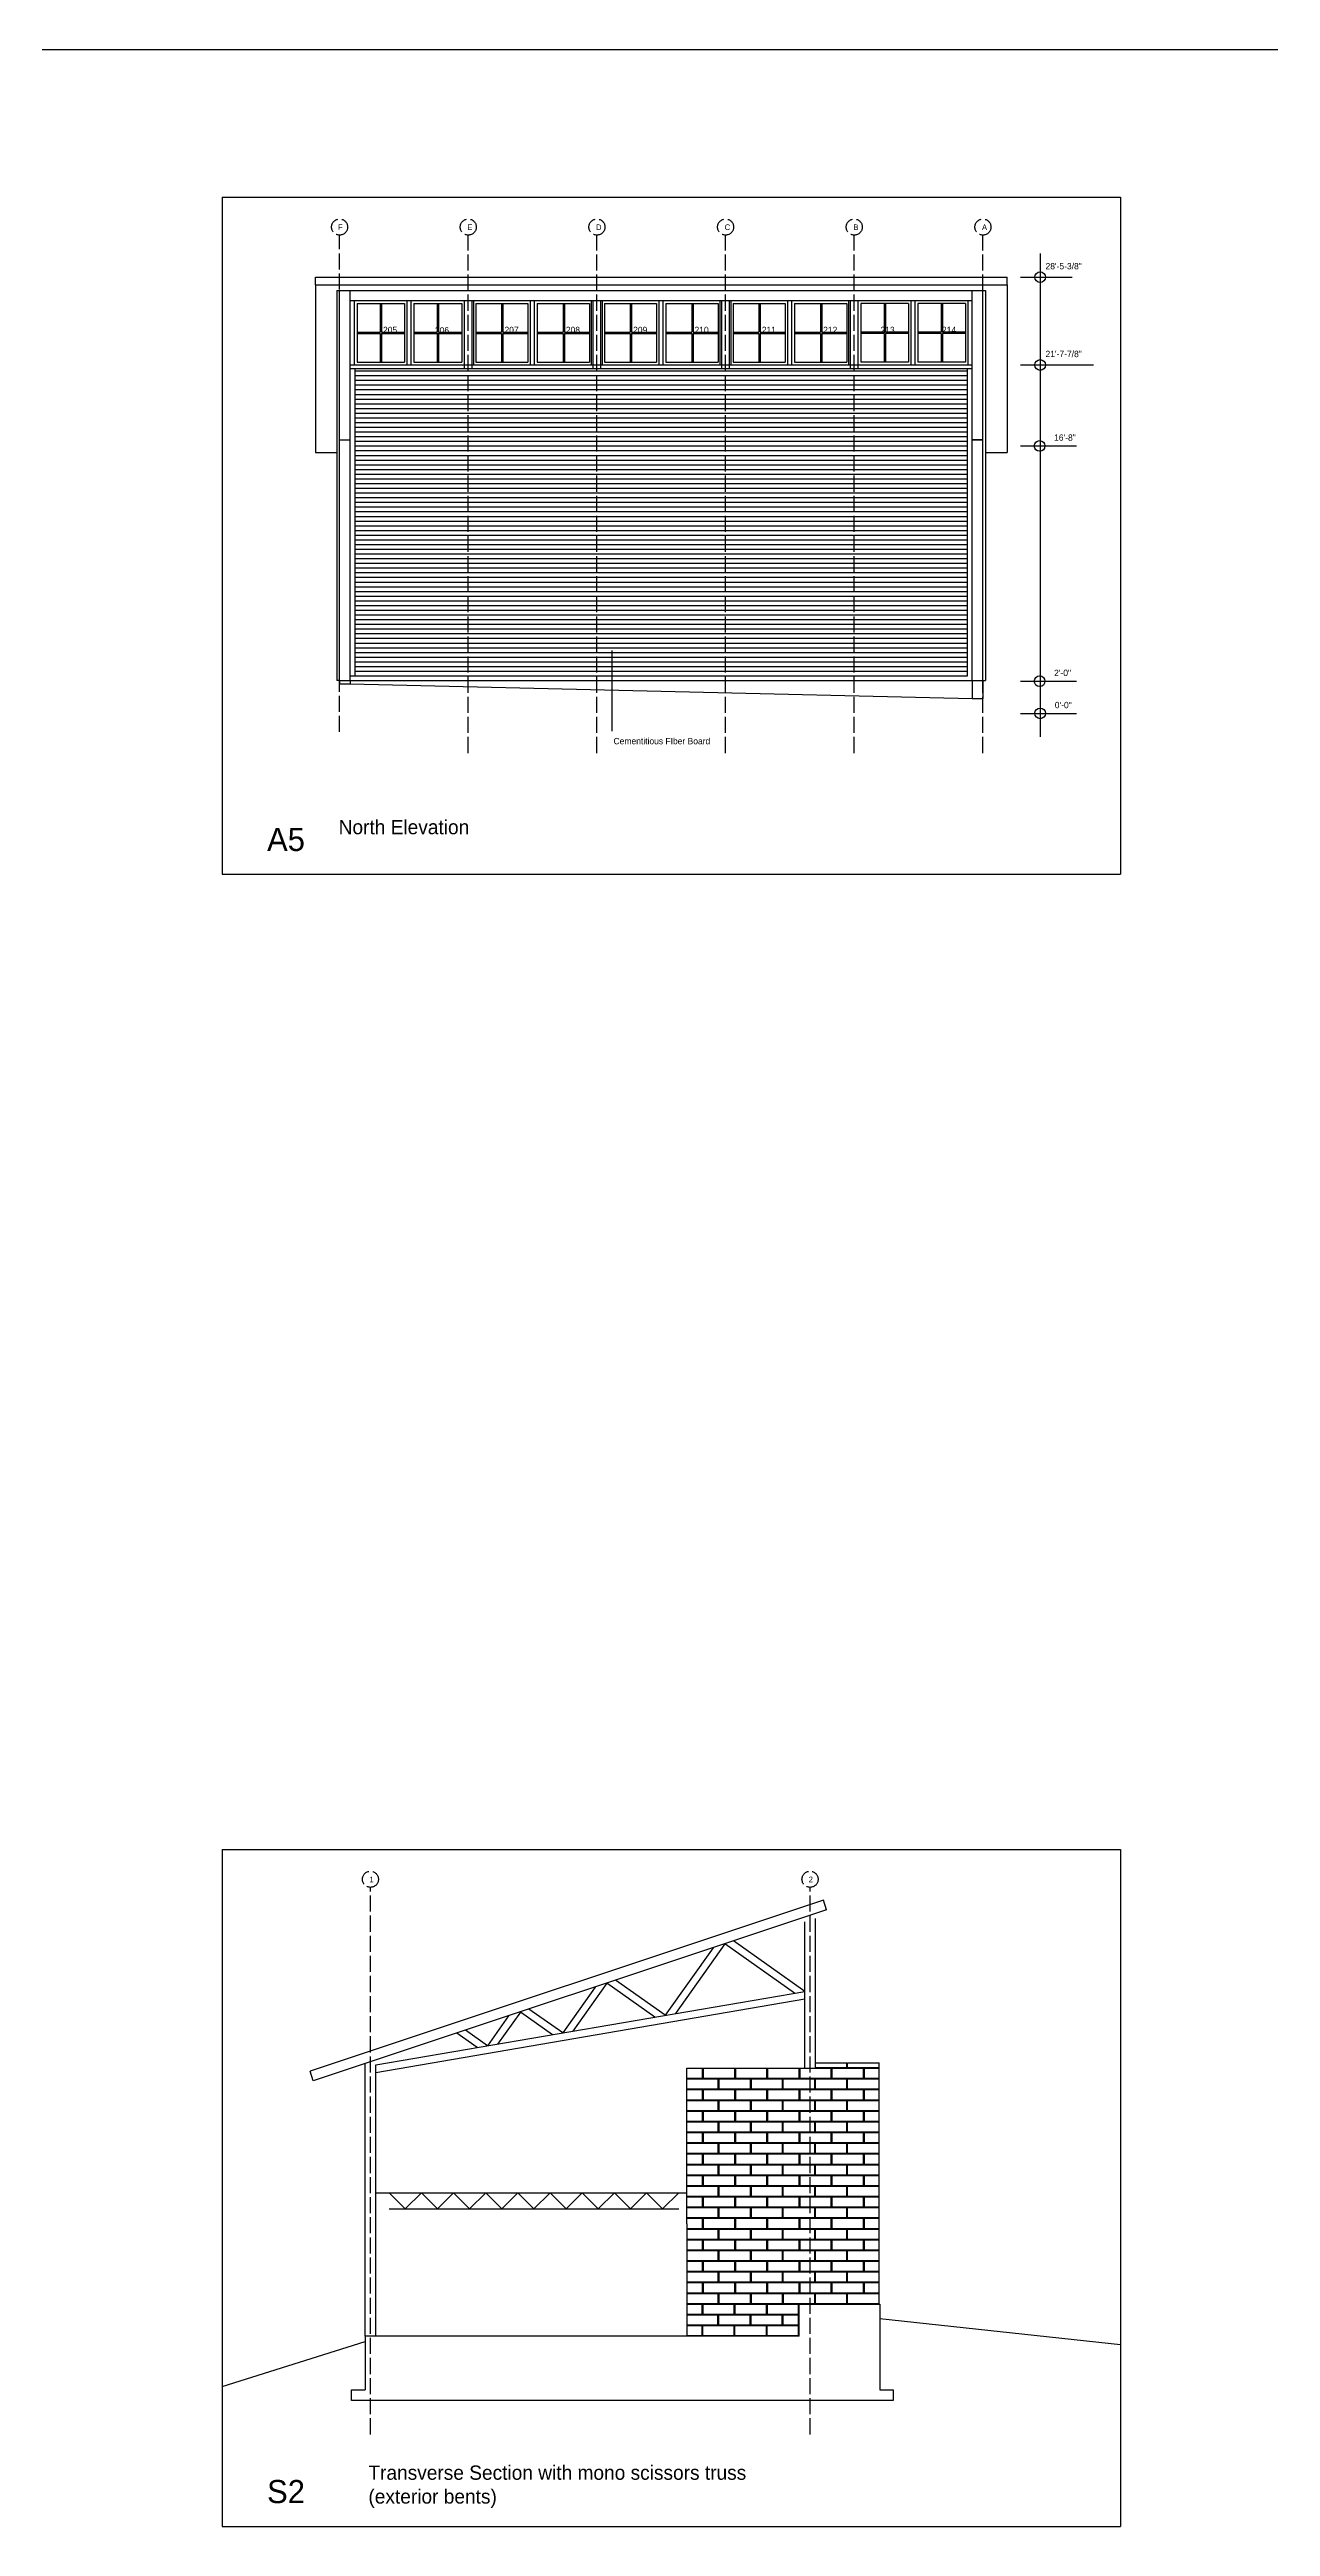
# Model space of a CAD drawing. Header units: inches. Extents: x 1267 to 6358, y -2516 to 4336.
# Drawn here: x 2843 to 3754, y -2516 to -668 of the extents above; entities that cross this region are included whole.
import ezdxf

# ---------------------------------------------------------------- set-up
doc = ezdxf.new("R2010")
doc.units = ezdxf.units.IN
doc.header["$MEASUREMENT"] = 0
doc.linetypes.add('ACAD_ISO02W100', pattern=[15, 12, -3])
for name, color, linetype in [('blocks', 251, 'Continuous'), ('const', 7, 'Continuous'), ('e1', 7, 'Continuous'), ('e2', 251, 'Continuous'), ('grid', 252, 'ACAD_ISO02W100'), ('walls', 7, 'Continuous')]:
    doc.layers.add(name, color=color, linetype=linetype)

msp = doc.modelspace()

# ---------------------------------------------------------------- linework, layer by layer
for p, q in [((2971.7, -778.5), (3641.8, -778.5)), ((2971.7, -778.5), (2971.7, -1283.5)), ((3641.8, -778.5), (3641.8, -1283.5)), ((2971.7, -1283.5), (3641.8, -1283.5)), ((2971.7, -2011.1), (3641.8, -2011.1)), ((2971.7, -2011.1), (2971.7, -2516.1)), ((3641.8, -2011.1), (3641.8, -2516.1)), ((3402.2, -2350.2), (3414.2, -2350.2)), ((2971.7, -2516.1), (3641.8, -2516.1))]:
    msp.add_line(p, q)
at = {"layer": 'blocks'}
for p, q in [((3330, -2181.7), (3330, -2174.2)), ((3330.5, -2174.2), (3330.5, -2181.7)), ((3354, -2181.7), (3354, -2174.2)), ((3354.5, -2174.2), (3354.5, -2181.7)), ((3378, -2181.7), (3378, -2174.2)), ((3378.5, -2174.2), (3378.5, -2181.7)), ((3402, -2181.7), (3402, -2174.2)), ((3402.5, -2174.2), (3402.5, -2181.7)), ((3414.2, -2173.7), (3414.2, -2170.2)), ((3414.2, -2173.7), (3437.7, -2173.7)), ((3414.2, -2174.2), (3426, -2174.2)), ((3426, -2181.7), (3426, -2174.2)), ((3426.5, -2174.2), (3450, -2174.2)), ((3426.5, -2174.2), (3426.5, -2181.7)), ((3437.7, -2173.7), (3437.7, -2170.2)), ((3438.2, -2173.7), (3438.2, -2170.2)), ((3438.2, -2173.7), (3461.7, -2173.7)), ((3450, -2181.7), (3450, -2174.2)), ((3450.5, -2174.2), (3461.7, -2174.2)), ((3450.5, -2174.2), (3450.5, -2181.7)), ((3318.2, -2181.7), (3330, -2181.7)), ((3318.2, -2182.2), (3341.7, -2182.2)), ((3318.2, -2189.7), (3341.7, -2189.7)), ((3318.2, -2190.2), (3330, -2190.2)), ((3318.2, -2197.7), (3330, -2197.7)), ((3318.2, -2198.2), (3341.7, -2198.2)), ((3330, -2197.7), (3330, -2190.2)), ((3330.5, -2181.7), (3354, -2181.7)), ((3330.5, -2190.2), (3330.5, -2197.7)), ((3330.5, -2190.2), (3354, -2190.2)), ((3330.5, -2197.7), (3354, -2197.7)), ((3341.7, -2189.7), (3341.7, -2182.2)), ((3341.7, -2205.7), (3341.7, -2198.2)), ((3342.2, -2182.2), (3365.7, -2182.2)), ((3342.2, -2182.2), (3342.2, -2189.7)), ((3342.2, -2189.7), (3365.7, -2189.7)), ((3342.2, -2198.2), (3365.7, -2198.2)), ((3342.2, -2198.2), (3342.2, -2205.7)), ((3354, -2197.7), (3354, -2190.2)), ((3354.5, -2181.7), (3378, -2181.7)), ((3354.5, -2190.2), (3378, -2190.2)), ((3354.5, -2190.2), (3354.5, -2197.7)), ((3354.5, -2197.7), (3378, -2197.7)), ((3365.7, -2189.7), (3365.7, -2182.2)), ((3365.7, -2205.7), (3365.7, -2198.2)), ((3366.2, -2182.2), (3366.2, -2189.7)), ((3366.2, -2182.2), (3389.7, -2182.2)), ((3366.2, -2189.7), (3389.7, -2189.7)), ((3366.2, -2198.2), (3366.2, -2205.7)), ((3366.2, -2198.2), (3389.7, -2198.2)), ((3378, -2197.7), (3378, -2190.2)), ((3378.5, -2181.7), (3402, -2181.7)), ((3378.5, -2190.2), (3402, -2190.2)), ((3378.5, -2190.2), (3378.5, -2197.7)), ((3378.5, -2197.7), (3402, -2197.7)), ((3389.7, -2189.7), (3389.7, -2182.2)), ((3389.7, -2205.7), (3389.7, -2198.2)), ((3390.2, -2189.7), (3390.2, -2182.2)), ((3390.2, -2182.2), (3413.7, -2182.2)), ((3390.2, -2189.7), (3413.7, -2189.7)), ((3390.2, -2205.7), (3390.2, -2198.2)), ((3390.2, -2198.2), (3413.7, -2198.2)), ((3402, -2197.7), (3402, -2190.2)), ((3402.5, -2181.7), (3426, -2181.7)), ((3402.5, -2190.2), (3402.5, -2197.7)), ((3402.5, -2190.2), (3426, -2190.2)), ((3402.5, -2197.7), (3426, -2197.7)), ((3413.7, -2189.7), (3413.7, -2182.2)), ((3413.7, -2205.7), (3413.7, -2198.2)), ((3414.2, -2182.2), (3437.7, -2182.2)), ((3414.2, -2189.7), (3414.2, -2182.2)), ((3414.2, -2189.7), (3437.7, -2189.7)), ((3414.2, -2198.2), (3437.7, -2198.2)), ((3414.2, -2205.7), (3414.2, -2198.2)), ((3426, -2197.7), (3426, -2190.2)), ((3426.5, -2181.7), (3450, -2181.7)), ((3426.5, -2190.2), (3450, -2190.2)), ((3426.5, -2190.2), (3426.5, -2197.7)), ((3426.5, -2197.7), (3450, -2197.7)), ((3437.7, -2189.7), (3437.7, -2182.2)), ((3437.7, -2205.7), (3437.7, -2198.2)), ((3438.2, -2189.7), (3438.2, -2182.2)), ((3438.2, -2182.2), (3461.7, -2182.2)), ((3438.2, -2189.7), (3461.7, -2189.7)), ((3438.2, -2205.7), (3438.2, -2198.2)), ((3438.2, -2198.2), (3461.7, -2198.2)), ((3450, -2197.7), (3450, -2190.2)), ((3450.5, -2181.7), (3461.7, -2181.7)), ((3450.5, -2190.2), (3450.5, -2197.7)), ((3450.5, -2190.2), (3461.7, -2190.2)), ((3450.5, -2197.7), (3461.7, -2197.7)), ((3318.2, -2205.7), (3341.7, -2205.7)), ((3318.2, -2206.2), (3330, -2206.2)), ((3318.2, -2213.7), (3330, -2213.7)), ((3318.2, -2214.2), (3341.7, -2214.2)), ((3330, -2213.7), (3330, -2206.2)), ((3330.5, -2206.2), (3354, -2206.2)), ((3330.5, -2206.2), (3330.5, -2213.7)), ((3330.5, -2213.7), (3354, -2213.7)), ((3341.7, -2221.7), (3341.7, -2214.2)), ((3342.2, -2205.7), (3365.7, -2205.7)), ((3342.2, -2214.2), (3365.7, -2214.2)), ((3342.2, -2214.2), (3342.2, -2221.7)), ((3354, -2213.7), (3354, -2206.2)), ((3354.5, -2206.2), (3378, -2206.2)), ((3354.5, -2206.2), (3354.5, -2213.7)), ((3354.5, -2213.7), (3378, -2213.7)), ((3365.7, -2221.7), (3365.7, -2214.2)), ((3366.2, -2205.7), (3389.7, -2205.7)), ((3366.2, -2214.2), (3366.2, -2221.7)), ((3366.2, -2214.2), (3389.7, -2214.2)), ((3378, -2213.7), (3378, -2206.2)), ((3378.5, -2206.2), (3402, -2206.2)), ((3378.5, -2206.2), (3378.5, -2213.7)), ((3378.5, -2213.7), (3402, -2213.7)), ((3389.7, -2221.7), (3389.7, -2214.2)), ((3390.2, -2205.7), (3413.7, -2205.7)), ((3390.2, -2214.2), (3413.7, -2214.2)), ((3390.2, -2221.7), (3390.2, -2214.2)), ((3402, -2213.7), (3402, -2206.2)), ((3402.5, -2206.2), (3426, -2206.2)), ((3402.5, -2206.2), (3402.5, -2213.7)), ((3402.5, -2213.7), (3426, -2213.7)), ((3413.7, -2221.7), (3413.7, -2214.2)), ((3414.2, -2205.7), (3437.7, -2205.7)), ((3414.2, -2214.2), (3437.7, -2214.2)), ((3414.2, -2221.7), (3414.2, -2214.2)), ((3426, -2213.7), (3426, -2206.2)), ((3426.5, -2206.2), (3450, -2206.2)), ((3426.5, -2206.2), (3426.5, -2213.7)), ((3426.5, -2213.7), (3450, -2213.7)), ((3437.7, -2221.7), (3437.7, -2214.2)), ((3438.2, -2205.7), (3461.7, -2205.7)), ((3438.2, -2214.2), (3461.7, -2214.2)), ((3438.2, -2221.7), (3438.2, -2214.2)), ((3450, -2213.7), (3450, -2206.2)), ((3450.5, -2206.2), (3461.7, -2206.2)), ((3450.5, -2206.2), (3450.5, -2213.7)), ((3450.5, -2213.7), (3461.7, -2213.7)), ((3318.2, -2221.7), (3341.7, -2221.7)), ((3318.2, -2222.2), (3330, -2222.2)), ((3318.2, -2229.7), (3330, -2229.7)), ((3318.2, -2230.2), (3341.7, -2230.2)), ((3330, -2229.7), (3330, -2222.2)), ((3330.5, -2222.2), (3330.5, -2229.7)), ((3330.5, -2222.2), (3354, -2222.2)), ((3330.5, -2229.7), (3354, -2229.7)), ((3341.7, -2237.7), (3341.7, -2230.2)), ((3342.2, -2221.7), (3365.7, -2221.7)), ((3342.2, -2230.2), (3365.7, -2230.2)), ((3342.2, -2230.2), (3342.2, -2237.7)), ((3354, -2229.7), (3354, -2222.2)), ((3354.5, -2222.2), (3378, -2222.2)), ((3354.5, -2222.2), (3354.5, -2229.7)), ((3354.5, -2229.7), (3378, -2229.7)), ((3365.7, -2237.7), (3365.7, -2230.2)), ((3366.2, -2221.7), (3389.7, -2221.7)), ((3366.2, -2230.2), (3366.2, -2237.7)), ((3366.2, -2230.2), (3389.7, -2230.2)), ((3378, -2229.7), (3378, -2222.2)), ((3378.5, -2222.2), (3402, -2222.2)), ((3378.5, -2222.2), (3378.5, -2229.7)), ((3378.5, -2229.7), (3402, -2229.7)), ((3389.7, -2237.7), (3389.7, -2230.2)), ((3390.2, -2221.7), (3413.7, -2221.7)), ((3390.2, -2237.7), (3390.2, -2230.2)), ((3390.2, -2230.2), (3413.7, -2230.2)), ((3402, -2229.7), (3402, -2222.2)), ((3402.5, -2222.2), (3402.5, -2229.7)), ((3402.5, -2222.2), (3426, -2222.2)), ((3402.5, -2229.7), (3426, -2229.7)), ((3413.7, -2237.7), (3413.7, -2230.2)), ((3414.2, -2221.7), (3437.7, -2221.7)), ((3414.2, -2230.2), (3437.7, -2230.2)), ((3414.2, -2237.7), (3414.2, -2230.2)), ((3426, -2229.7), (3426, -2222.2)), ((3426.5, -2222.2), (3450, -2222.2)), ((3426.5, -2222.2), (3426.5, -2229.7)), ((3426.5, -2229.7), (3450, -2229.7)), ((3437.7, -2237.7), (3437.7, -2230.2)), ((3438.2, -2221.7), (3461.7, -2221.7)), ((3438.2, -2237.7), (3438.2, -2230.2)), ((3438.2, -2230.2), (3461.7, -2230.2)), ((3450, -2229.7), (3450, -2222.2)), ((3450.5, -2222.2), (3450.5, -2229.7)), ((3450.5, -2222.2), (3461.7, -2222.2)), ((3450.5, -2229.7), (3461.7, -2229.7)), ((3318.2, -2237.7), (3341.7, -2237.7)), ((3318.2, -2238.2), (3330, -2238.2)), ((3318.2, -2245.7), (3330, -2245.7)), ((3318.2, -2246.2), (3341.7, -2246.2)), ((3318.2, -2253.7), (3341.7, -2253.7)), ((3318.2, -2254.2), (3330, -2254.2)), ((3330, -2245.7), (3330, -2238.2)), ((3330, -2261.7), (3330, -2254.2)), ((3330.5, -2238.2), (3330.5, -2245.7)), ((3330.5, -2238.2), (3354, -2238.2)), ((3330.5, -2245.7), (3354, -2245.7)), ((3330.5, -2254.2), (3330.5, -2261.7)), ((3330.5, -2254.2), (3354, -2254.2)), ((3341.7, -2253.7), (3341.7, -2246.2)), ((3342.2, -2237.7), (3365.7, -2237.7)), ((3342.2, -2246.2), (3365.7, -2246.2)), ((3342.2, -2246.2), (3342.2, -2253.7)), ((3342.2, -2253.7), (3365.7, -2253.7)), ((3354, -2245.7), (3354, -2238.2)), ((3354, -2261.7), (3354, -2254.2)), ((3354.5, -2238.2), (3354.5, -2245.7)), ((3354.5, -2238.2), (3378, -2238.2)), ((3354.5, -2245.7), (3378, -2245.7)), ((3354.5, -2254.2), (3378, -2254.2)), ((3354.5, -2254.2), (3354.5, -2261.7)), ((3365.7, -2253.7), (3365.7, -2246.2)), ((3366.2, -2237.7), (3389.7, -2237.7)), ((3366.2, -2246.2), (3366.2, -2253.7)), ((3366.2, -2246.2), (3389.7, -2246.2)), ((3366.2, -2253.7), (3389.7, -2253.7)), ((3378, -2245.7), (3378, -2238.2)), ((3378, -2261.7), (3378, -2254.2)), ((3378.5, -2238.2), (3378.5, -2245.7)), ((3378.5, -2238.2), (3402, -2238.2)), ((3378.5, -2245.7), (3402, -2245.7)), ((3378.5, -2254.2), (3402, -2254.2)), ((3378.5, -2254.2), (3378.5, -2261.7)), ((3389.7, -2253.7), (3389.7, -2246.2)), ((3390.2, -2237.7), (3413.7, -2237.7)), ((3390.2, -2253.7), (3390.2, -2246.2)), ((3390.2, -2246.2), (3413.7, -2246.2)), ((3390.2, -2253.7), (3413.7, -2253.7)), ((3402, -2245.7), (3402, -2238.2)), ((3402, -2261.7), (3402, -2254.2)), ((3402.5, -2238.2), (3402.5, -2245.7)), ((3402.5, -2238.2), (3426, -2238.2)), ((3402.5, -2245.7), (3426, -2245.7)), ((3402.5, -2254.2), (3402.5, -2261.7)), ((3402.5, -2254.2), (3426, -2254.2)), ((3413.7, -2253.7), (3413.7, -2246.2)), ((3414.2, -2237.7), (3437.7, -2237.7)), ((3414.2, -2246.2), (3437.7, -2246.2)), ((3414.2, -2253.7), (3414.2, -2246.2)), ((3414.2, -2253.7), (3437.7, -2253.7)), ((3426, -2245.7), (3426, -2238.2)), ((3426, -2261.7), (3426, -2254.2)), ((3426.5, -2238.2), (3450, -2238.2)), ((3426.5, -2238.2), (3426.5, -2245.7)), ((3426.5, -2245.7), (3450, -2245.7)), ((3426.5, -2254.2), (3450, -2254.2)), ((3426.5, -2254.2), (3426.5, -2261.7)), ((3437.7, -2253.7), (3437.7, -2246.2)), ((3438.2, -2237.7), (3461.7, -2237.7)), ((3438.2, -2253.7), (3438.2, -2246.2)), ((3438.2, -2246.2), (3461.7, -2246.2)), ((3438.2, -2253.7), (3461.7, -2253.7)), ((3450, -2245.7), (3450, -2238.2)), ((3450, -2261.7), (3450, -2254.2)), ((3450.5, -2238.2), (3450.5, -2245.7)), ((3450.5, -2238.2), (3461.7, -2238.2)), ((3450.5, -2245.7), (3461.7, -2245.7)), ((3450.5, -2254.2), (3450.5, -2261.7)), ((3450.5, -2254.2), (3461.7, -2254.2)), ((3318.2, -2261.7), (3330, -2261.7)), ((3318.2, -2262.2), (3341.7, -2262.2)), ((3318.2, -2269.7), (3341.7, -2269.7)), ((3318.2, -2270.2), (3330, -2270.2)), ((3330, -2277.7), (3330, -2270.2)), ((3330.5, -2261.7), (3354, -2261.7)), ((3330.5, -2270.2), (3330.5, -2277.7)), ((3330.5, -2270.2), (3354, -2270.2)), ((3341.7, -2269.7), (3341.7, -2262.2)), ((3342.2, -2262.2), (3365.7, -2262.2)), ((3342.2, -2262.2), (3342.2, -2269.7)), ((3342.2, -2269.7), (3365.7, -2269.7)), ((3354, -2277.7), (3354, -2270.2)), ((3354.5, -2261.7), (3378, -2261.7)), ((3354.5, -2270.2), (3378, -2270.2)), ((3354.5, -2270.2), (3354.5, -2277.7)), ((3365.7, -2269.7), (3365.7, -2262.2)), ((3366.2, -2262.2), (3366.2, -2269.7)), ((3366.2, -2262.2), (3389.7, -2262.2)), ((3366.2, -2269.7), (3389.7, -2269.7)), ((3378, -2277.7), (3378, -2270.2)), ((3378.5, -2261.7), (3402, -2261.7)), ((3378.5, -2270.2), (3402, -2270.2)), ((3378.5, -2270.2), (3378.5, -2277.7)), ((3389.7, -2269.7), (3389.7, -2262.2)), ((3390.2, -2262.2), (3413.7, -2262.2)), ((3390.2, -2269.7), (3390.2, -2262.2)), ((3390.2, -2269.7), (3413.7, -2269.7)), ((3402, -2277.7), (3402, -2270.2)), ((3402.5, -2261.7), (3426, -2261.7)), ((3402.5, -2270.2), (3402.5, -2277.7)), ((3402.5, -2270.2), (3426, -2270.2)), ((3413.7, -2269.7), (3413.7, -2262.2)), ((3414.2, -2262.2), (3437.7, -2262.2)), ((3414.2, -2269.7), (3414.2, -2262.2)), ((3414.2, -2269.7), (3437.7, -2269.7)), ((3426, -2277.7), (3426, -2270.2)), ((3426.5, -2261.7), (3450, -2261.7)), ((3426.5, -2270.2), (3450, -2270.2)), ((3426.5, -2270.2), (3426.5, -2277.7)), ((3437.7, -2269.7), (3437.7, -2262.2)), ((3438.2, -2262.2), (3461.7, -2262.2)), ((3438.2, -2269.7), (3438.2, -2262.2)), ((3438.2, -2269.7), (3461.7, -2269.7)), ((3450, -2277.7), (3450, -2270.2)), ((3450.5, -2261.7), (3461.7, -2261.7)), ((3450.5, -2270.2), (3450.5, -2277.7)), ((3450.5, -2270.2), (3461.7, -2270.2)), ((3318.2, -2277.7), (3330, -2277.7)), ((3318.2, -2278.2), (3341.7, -2278.2)), ((3318.2, -2285.7), (3341.7, -2285.7)), ((3318.2, -2286.2), (3330, -2286.2)), ((3330, -2293.7), (3330, -2286.2)), ((3330.5, -2277.7), (3354, -2277.7)), ((3330.5, -2286.2), (3330.5, -2293.7)), ((3330.5, -2286.2), (3354, -2286.2)), ((3341.7, -2285.7), (3341.7, -2278.2)), ((3342.2, -2278.2), (3365.7, -2278.2)), ((3342.2, -2278.2), (3342.2, -2285.7)), ((3342.2, -2285.7), (3365.7, -2285.7)), ((3354, -2293.7), (3354, -2286.2)), ((3354.5, -2277.7), (3378, -2277.7)), ((3354.5, -2286.2), (3378, -2286.2)), ((3354.5, -2286.2), (3354.5, -2293.7)), ((3365.7, -2285.7), (3365.7, -2278.2)), ((3366.2, -2278.2), (3366.2, -2285.7)), ((3366.2, -2278.2), (3389.7, -2278.2)), ((3366.2, -2285.7), (3389.7, -2285.7)), ((3378, -2293.7), (3378, -2286.2)), ((3378.5, -2277.7), (3402, -2277.7)), ((3378.5, -2286.2), (3402, -2286.2)), ((3378.5, -2286.2), (3378.5, -2293.7)), ((3389.7, -2285.7), (3389.7, -2278.2)), ((3390.2, -2285.7), (3390.2, -2278.2)), ((3390.2, -2278.2), (3413.7, -2278.2)), ((3390.2, -2285.7), (3413.7, -2285.7)), ((3402, -2293.7), (3402, -2286.2)), ((3402.5, -2277.7), (3426, -2277.7)), ((3402.5, -2286.2), (3402.5, -2293.7)), ((3402.5, -2286.2), (3426, -2286.2)), ((3413.7, -2285.7), (3413.7, -2278.2)), ((3414.2, -2278.2), (3437.7, -2278.2)), ((3414.2, -2285.7), (3414.2, -2278.2)), ((3414.2, -2285.7), (3437.7, -2285.7)), ((3426, -2293.7), (3426, -2286.2)), ((3426.5, -2277.7), (3450, -2277.7)), ((3426.5, -2286.2), (3450, -2286.2)), ((3426.5, -2286.2), (3426.5, -2293.7)), ((3437.7, -2285.7), (3437.7, -2278.2)), ((3438.2, -2285.7), (3438.2, -2278.2)), ((3438.2, -2278.2), (3461.7, -2278.2)), ((3438.2, -2285.7), (3461.7, -2285.7)), ((3450, -2293.7), (3450, -2286.2)), ((3450.5, -2277.7), (3461.7, -2277.7)), ((3450.5, -2286.2), (3450.5, -2293.7)), ((3450.5, -2286.2), (3461.7, -2286.2)), ((3318.2, -2293.7), (3330, -2293.7)), ((3318.2, -2294.2), (3341.7, -2294.2)), ((3318.2, -2301.7), (3341.7, -2301.7)), ((3318.2, -2302.2), (3330, -2302.2)), ((3318.2, -2309.7), (3330, -2309.7)), ((3330, -2309.7), (3330, -2302.2)), ((3330.5, -2293.7), (3354, -2293.7)), ((3330.5, -2302.2), (3330.5, -2309.7)), ((3330.5, -2302.2), (3354, -2302.2)), ((3330.5, -2309.7), (3354, -2309.7)), ((3341.7, -2301.7), (3341.7, -2294.2)), ((3342.2, -2294.2), (3365.7, -2294.2)), ((3342.2, -2294.2), (3342.2, -2301.7)), ((3342.2, -2301.7), (3365.7, -2301.7)), ((3354, -2309.7), (3354, -2302.2)), ((3354.5, -2293.7), (3378, -2293.7)), ((3354.5, -2302.2), (3378, -2302.2)), ((3354.5, -2302.2), (3354.5, -2309.7)), ((3354.5, -2309.7), (3378, -2309.7)), ((3365.7, -2301.7), (3365.7, -2294.2)), ((3366.2, -2294.2), (3366.2, -2301.7)), ((3366.2, -2294.2), (3389.7, -2294.2)), ((3366.2, -2301.7), (3389.7, -2301.7)), ((3378, -2309.7), (3378, -2302.2)), ((3378.5, -2293.7), (3402, -2293.7)), ((3378.5, -2302.2), (3402, -2302.2)), ((3378.5, -2302.2), (3378.5, -2309.7)), ((3378.5, -2309.7), (3402, -2309.7)), ((3389.7, -2301.7), (3389.7, -2294.2)), ((3390.2, -2301.7), (3390.2, -2294.2)), ((3390.2, -2294.2), (3413.7, -2294.2)), ((3390.2, -2301.7), (3413.7, -2301.7)), ((3402, -2309.7), (3402, -2302.2)), ((3402.5, -2293.7), (3426, -2293.7)), ((3402.5, -2302.2), (3402.5, -2309.7)), ((3402.5, -2302.2), (3426, -2302.2)), ((3402.5, -2309.7), (3426, -2309.7)), ((3413.7, -2301.7), (3413.7, -2294.2)), ((3414.2, -2294.2), (3437.7, -2294.2)), ((3414.2, -2301.7), (3414.2, -2294.2)), ((3414.2, -2301.7), (3437.7, -2301.7)), ((3426, -2309.7), (3426, -2302.2)), ((3426.5, -2293.7), (3450, -2293.7)), ((3426.5, -2302.2), (3450, -2302.2)), ((3426.5, -2302.2), (3426.5, -2309.7)), ((3426.5, -2309.7), (3450, -2309.7)), ((3437.7, -2301.7), (3437.7, -2294.2)), ((3438.2, -2301.7), (3438.2, -2294.2)), ((3438.2, -2294.2), (3461.7, -2294.2)), ((3438.2, -2301.7), (3461.7, -2301.7)), ((3450, -2309.7), (3450, -2302.2)), ((3450.5, -2293.7), (3461.7, -2293.7)), ((3450.5, -2302.2), (3450.5, -2309.7)), ((3450.5, -2302.2), (3461.7, -2302.2)), ((3450.5, -2309.7), (3461.7, -2309.7)), ((3318.2, -2310.2), (3341.7, -2310.2)), ((3318.2, -2317.7), (3341.7, -2317.7)), ((3318.2, -2318.2), (3330, -2318.2)), ((3318.2, -2325.7), (3330, -2325.7)), ((3318.2, -2326.2), (3341.7, -2326.2)), ((3330, -2325.7), (3330, -2318.2)), ((3330.5, -2318.2), (3330.5, -2325.7)), ((3330.5, -2318.2), (3354, -2318.2)), ((3330.5, -2325.7), (3354, -2325.7)), ((3341.7, -2317.7), (3341.7, -2310.2)), ((3341.7, -2333.7), (3341.7, -2326.2)), ((3342.2, -2310.2), (3365.7, -2310.2)), ((3342.2, -2310.2), (3342.2, -2317.7)), ((3342.2, -2317.7), (3365.7, -2317.7)), ((3342.2, -2326.2), (3365.7, -2326.2)), ((3342.2, -2326.2), (3342.2, -2333.7)), ((3354, -2325.7), (3354, -2318.2)), ((3354.5, -2318.2), (3354.5, -2325.7)), ((3354.5, -2318.2), (3378, -2318.2)), ((3354.5, -2325.7), (3378, -2325.7)), ((3365.7, -2317.7), (3365.7, -2310.2)), ((3365.7, -2333.7), (3365.7, -2326.2)), ((3366.2, -2310.2), (3366.2, -2317.7)), ((3366.2, -2310.2), (3389.7, -2310.2)), ((3366.2, -2317.7), (3389.7, -2317.7)), ((3366.2, -2326.2), (3389.7, -2326.2)), ((3366.2, -2326.2), (3366.2, -2333.7)), ((3378, -2325.7), (3378, -2318.2)), ((3378.5, -2318.2), (3378.5, -2325.7)), ((3378.5, -2318.2), (3402, -2318.2)), ((3378.5, -2325.7), (3402, -2325.7)), ((3389.7, -2317.7), (3389.7, -2310.2)), ((3389.7, -2333.7), (3389.7, -2326.2)), ((3390.2, -2317.7), (3390.2, -2310.2)), ((3390.2, -2310.2), (3413.7, -2310.2)), ((3390.2, -2317.7), (3413.7, -2317.7)), ((3390.2, -2326.2), (3413.7, -2326.2)), ((3390.2, -2333.7), (3390.2, -2326.2)), ((3402, -2325.7), (3402, -2318.2)), ((3402.5, -2318.2), (3402.5, -2325.7)), ((3402.5, -2318.2), (3426, -2318.2)), ((3402.5, -2325.7), (3426, -2325.7)), ((3413.7, -2317.7), (3413.7, -2310.2)), ((3413.7, -2333.7), (3413.7, -2326.2)), ((3414.2, -2310.2), (3437.7, -2310.2)), ((3414.2, -2317.7), (3414.2, -2310.2)), ((3414.2, -2317.7), (3437.7, -2317.7)), ((3414.2, -2326.2), (3437.7, -2326.2)), ((3414.2, -2333.7), (3414.2, -2326.2)), ((3426, -2325.7), (3426, -2318.2)), ((3426.5, -2318.2), (3450, -2318.2)), ((3426.5, -2318.2), (3426.5, -2325.7)), ((3426.5, -2325.7), (3450, -2325.7)), ((3437.7, -2317.7), (3437.7, -2310.2)), ((3437.7, -2333.7), (3437.7, -2326.2)), ((3438.2, -2317.7), (3438.2, -2310.2)), ((3438.2, -2310.2), (3461.7, -2310.2)), ((3438.2, -2317.7), (3461.7, -2317.7)), ((3438.2, -2326.2), (3461.7, -2326.2)), ((3438.2, -2333.7), (3438.2, -2326.2)), ((3450, -2325.7), (3450, -2318.2)), ((3450.5, -2318.2), (3450.5, -2325.7)), ((3450.5, -2318.2), (3461.7, -2318.2)), ((3450.5, -2325.7), (3461.7, -2325.7)), ((3318.2, -2333.7), (3341.7, -2333.7)), ((3318.2, -2334.2), (3330, -2334.2)), ((3318.2, -2341.7), (3330, -2341.7)), ((3318.2, -2342.2), (3341.7, -2342.2)), ((3330, -2341.7), (3330, -2334.2)), ((3330.5, -2334.2), (3354, -2334.2)), ((3330.5, -2334.2), (3330.5, -2341.7)), ((3330.5, -2341.7), (3354, -2341.7)), ((3341.7, -2349.7), (3341.7, -2342.2)), ((3342.2, -2333.7), (3365.7, -2333.7)), ((3342.2, -2342.2), (3365.7, -2342.2)), ((3342.2, -2342.2), (3342.2, -2349.7)), ((3354, -2341.7), (3354, -2334.2)), ((3354.5, -2334.2), (3378, -2334.2)), ((3354.5, -2334.2), (3354.5, -2341.7)), ((3354.5, -2341.7), (3378, -2341.7)), ((3365.7, -2349.7), (3365.7, -2342.2)), ((3366.2, -2333.7), (3389.7, -2333.7)), ((3366.2, -2342.2), (3366.2, -2349.7)), ((3366.2, -2342.2), (3389.7, -2342.2)), ((3378, -2341.7), (3378, -2334.2)), ((3378.5, -2334.2), (3402, -2334.2)), ((3378.5, -2334.2), (3378.5, -2341.7)), ((3378.5, -2341.7), (3402, -2341.7)), ((3389.7, -2349.7), (3389.7, -2342.2)), ((3390.2, -2333.7), (3413.7, -2333.7)), ((3390.2, -2342.2), (3390.2, -2349.7)), ((3390.2, -2342.2), (3413.7, -2342.2)), ((3402, -2341.7), (3402, -2334.2)), ((3402.5, -2334.2), (3426, -2334.2)), ((3402.5, -2334.2), (3402.5, -2341.7)), ((3402.5, -2341.7), (3426, -2341.7)), ((3413.7, -2349.7), (3413.7, -2342.2)), ((3414.2, -2333.7), (3437.7, -2333.7)), ((3414.2, -2342.2), (3437.7, -2342.2)), ((3414.2, -2349.7), (3414.2, -2342.2)), ((3426, -2341.7), (3426, -2334.2)), ((3426.5, -2334.2), (3450, -2334.2)), ((3426.5, -2334.2), (3426.5, -2341.7)), ((3426.5, -2341.7), (3450, -2341.7)), ((3437.7, -2349.7), (3437.7, -2342.2)), ((3438.2, -2333.7), (3461.7, -2333.7)), ((3438.2, -2349.7), (3438.2, -2342.2)), ((3438.2, -2342.2), (3461.7, -2342.2)), ((3450, -2341.7), (3450, -2334.2)), ((3450.5, -2334.2), (3461.7, -2334.2)), ((3450.5, -2334.2), (3450.5, -2341.7)), ((3450.5, -2341.7), (3461.7, -2341.7)), ((3318.2, -2349.7), (3341.7, -2349.7)), ((3318.2, -2350.2), (3329.7, -2350.2)), ((3318.2, -2357.7), (3329.7, -2357.7)), ((3318.2, -2358.2), (3341.5, -2358.2)), ((3329.7, -2357.7), (3329.7, -2350.2)), ((3330.2, -2350.2), (3353.7, -2350.2)), ((3330.2, -2350.2), (3330.2, -2357.7)), ((3330.2, -2357.7), (3353.7, -2357.7)), ((3341.5, -2365.7), (3341.5, -2358.2)), ((3342, -2358.2), (3365.5, -2358.2)), ((3342, -2358.2), (3342, -2365.7)), ((3342.2, -2349.7), (3365.7, -2349.7)), ((3353.7, -2357.7), (3353.7, -2350.2)), ((3354.2, -2350.2), (3377.7, -2350.2)), ((3354.2, -2350.2), (3354.2, -2357.7)), ((3354.2, -2357.7), (3377.7, -2357.7)), ((3365.5, -2365.7), (3365.5, -2358.2)), ((3366, -2358.2), (3366, -2365.7)), ((3366, -2358.2), (3389.5, -2358.2)), ((3366.2, -2349.7), (3389.7, -2349.7)), ((3377.7, -2357.7), (3377.7, -2350.2)), ((3378.2, -2350.2), (3401.7, -2350.2)), ((3378.2, -2350.2), (3378.2, -2357.7)), ((3378.2, -2357.7), (3401.7, -2357.7)), ((3389.5, -2365.7), (3389.5, -2358.2)), ((3390, -2358.2), (3390, -2365.7)), ((3390, -2358.2), (3401.7, -2358.2)), ((3390.2, -2349.7), (3413.7, -2349.7)), ((3401.7, -2357.7), (3401.7, -2350.2)), ((3401.7, -2365.7), (3401.7, -2358.2)), ((3414.2, -2349.7), (3437.7, -2349.7)), ((3438.2, -2349.7), (3461.7, -2349.7)), ((3318.2, -2365.7), (3341.5, -2365.7)), ((3318.2, -2366.2), (3329.7, -2366.2)), ((3318.2, -2373.7), (3329.7, -2373.7)), ((3329.7, -2373.7), (3329.7, -2366.2)), ((3330.2, -2366.2), (3353.7, -2366.2)), ((3330.2, -2373.7), (3330.2, -2366.2)), ((3330.2, -2373.7), (3353.7, -2373.7)), ((3342, -2365.7), (3365.5, -2365.7)), ((3353.7, -2373.7), (3353.7, -2366.2)), ((3354.2, -2366.2), (3377.7, -2366.2)), ((3354.2, -2373.7), (3354.2, -2366.2)), ((3354.2, -2373.7), (3377.7, -2373.7)), ((3366, -2365.7), (3389.5, -2365.7)), ((3377.7, -2373.7), (3377.7, -2366.2)), ((3378.2, -2366.2), (3401.7, -2366.2)), ((3378.2, -2373.7), (3378.2, -2366.2)), ((3378.2, -2373.7), (3401.7, -2373.7)), ((3390, -2365.7), (3401.7, -2365.7)), ((3401.7, -2373.7), (3401.7, -2366.2))]:
    msp.add_line(p, q, dxfattribs=at)
at = {"layer": 'e1'}
for p, q in [((1267.5, -668.3), (6357.7, -668.3)), ((3041.2, -843.8), (3557.2, -843.8)), ((3041.2, -843.8), (3041.2, -969)), ((3067.2, -959.5), (3067.2, -848.1)), ((3531.2, -959.5), (3531.2, -848.1)), ((3557.2, -843.8), (3557.2, -969)), ((3152.5, -906.1), (3152.5, -855.6)), ((3158, -906.1), (3158, -855.6)), ((3248.5, -906.1), (3248.5, -855.6)), ((3254, -906.1), (3254, -855.6)), ((3254, -906.1), (3254, -855.6)), ((3344.5, -906.1), (3344.5, -855.6)), ((3350, -906.1), (3350, -855.6)), ((3440.5, -906.1), (3440.5, -855.6)), ((3446, -906.1), (3446, -855.6)), ((3067.2, -906.1), (3531.2, -906.1)), ((3041.2, -969), (3057.2, -969)), ((3541.2, -969), (3557.2, -969)), ((3067.2, -1135.5), (3527.7, -1135.5)), ((3067.2, -1139), (3531.2, -1139)), ((3337.8, -2084.4), (3302.2, -2134.7)), ((3346.6, -2081.4), (3309.8, -2133.4)), ((3398.6, -2118.2), (3346.6, -2081.4)), ((3406.2, -2116.9), (3353.1, -2079.3)), ((3086.2, -2171.8), (3406.2, -2116.9)), ((3086.2, -2177.4), (3406.2, -2122.4)), ((3249.9, -2113.7), (3225.7, -2147.9)), ((3258.7, -2110.7), (3233.3, -2146.6)), ((3294.5, -2136.1), (3258.7, -2110.7)), ((3302.2, -2134.7), (3265.1, -2108.6)), ((3185.3, -2135.2), (3169.5, -2157.5)), ((3194.1, -2132.3), (3177.1, -2156.2)), ((3218, -2149.2), (3194.1, -2132.3)), ((3225.7, -2147.9), (3200.5, -2130.1)), ((3161.8, -2158.8), (3146.6, -2148.1)), ((3169.5, -2157.5), (3153.1, -2145.9)), ((3318.2, -2290.2), (3318.2, -2174.1))]:
    msp.add_line(p, q, dxfattribs=at)
at = {"layer": 'e2'}
for p, q in [((3581.9, -820.3), (3581.9, -1180.9)), ((3057.2, -848.1), (3541.2, -848.1)), ((3057.2, -848.1), (3057.2, -1139)), ((3541.2, -848.1), (3541.2, -1139)), ((3567.2, -838.1), (3605.8, -838.1)), ((3067.2, -855.6), (3531.2, -855.6)), ((3070.2, -903.6), (3070.2, -855.6)), ((3072.2, -857.6), (3072.2, -901.6)), ((3072.2, -857.6), (3107.7, -857.6)), ((3089.5, -857.6), (3089.5, -879.1)), ((3090.5, -857.6), (3090.5, -879.1)), ((3107.7, -857.6), (3107.7, -901.6)), ((3109.7, -903.6), (3109.7, -855.6)), ((3112.7, -903.6), (3112.7, -855.6)), ((3114.7, -857.6), (3114.7, -901.6)), ((3114.7, -857.6), (3150.5, -857.6)), ((3132, -857.6), (3132, -879.1)), ((3133, -857.6), (3133, -879.1)), ((3150.5, -857.6), (3150.5, -901.6)), ((3158, -903.6), (3158, -855.6)), ((3159.4, -903.6), (3159.4, -855.6)), ((3160.9, -857.6), (3199.7, -857.6)), ((3160.9, -857.6), (3160.9, -901.6)), ((3180, -857.6), (3180, -879.1)), ((3181, -857.6), (3181, -879.1)), ((3199.7, -857.6), (3199.7, -901.6)), ((3201.7, -903.6), (3201.7, -855.6)), ((3204.7, -903.6), (3204.7, -855.6)), ((3206.7, -857.6), (3206.7, -901.6)), ((3206.7, -857.6), (3245.6, -857.6)), ((3225.9, -857.6), (3225.9, -879.1)), ((3226.9, -857.6), (3226.9, -879.1)), ((3245.6, -857.6), (3245.6, -901.6)), ((3247.1, -903.6), (3247.1, -855.6)), ((3254, -903.6), (3254, -855.6)), ((3255.4, -903.6), (3255.4, -855.6)), ((3256.9, -857.6), (3295.7, -857.6)), ((3256.9, -857.6), (3256.9, -901.6)), ((3276, -857.6), (3276, -879.1)), ((3277, -857.6), (3277, -879.1)), ((3295.7, -857.6), (3295.7, -901.6)), ((3297.7, -903.6), (3297.7, -855.6)), ((3300.7, -903.6), (3300.7, -855.6)), ((3302.7, -857.6), (3341.6, -857.6)), ((3302.7, -857.6), (3302.7, -901.6)), ((3321.9, -857.6), (3321.9, -879.1)), ((3322.9, -857.6), (3322.9, -879.1)), ((3341.6, -857.6), (3341.6, -901.6)), ((3343.1, -903.6), (3343.1, -855.6)), ((3350, -903.6), (3350, -855.6)), ((3351.4, -903.6), (3351.4, -855.6)), ((3352.9, -857.6), (3391.7, -857.6)), ((3352.9, -857.6), (3352.9, -901.6)), ((3372, -857.6), (3372, -879.1)), ((3373, -857.6), (3373, -879.1)), ((3391.7, -857.6), (3391.7, -901.6)), ((3393.7, -903.6), (3393.7, -855.6)), ((3396.7, -903.6), (3396.7, -855.6)), ((3398.7, -857.6), (3437.6, -857.6)), ((3398.7, -857.6), (3398.7, -901.6)), ((3417.9, -857.6), (3417.9, -879.1)), ((3418.9, -857.6), (3418.9, -879.1)), ((3437.6, -857.6), (3437.6, -901.6)), ((3439.1, -903.6), (3439.1, -855.6)), ((3446, -903.6), (3446, -855.6)), ((3483.7, -857.6), (3448, -857.6)), ((3448, -857.6), (3448, -901.6)), ((3465.5, -857.6), (3465.5, -879.1)), ((3466.5, -857.6), (3466.5, -879.1)), ((3483.7, -857.6), (3483.7, -901.6)), ((3485.7, -903.6), (3485.7, -855.6)), ((3488.7, -903.6), (3488.7, -855.6)), ((3526.2, -857.6), (3490.7, -857.6)), ((3490.7, -857.6), (3490.7, -901.6)), ((3508, -857.6), (3508, -879.1)), ((3509, -857.6), (3509, -879.1)), ((3526.2, -857.6), (3526.2, -901.6)), ((3528.2, -903.6), (3528.2, -855.6)), ((3072.2, -879.1), (3089.5, -879.1)), ((3072.2, -880.1), (3089.5, -880.1)), ((3089.5, -880.1), (3089.5, -901.6)), ((3090.5, -879.1), (3107.7, -879.1)), ((3090.5, -880.1), (3090.5, -901.6)), ((3090.5, -880.1), (3107.7, -880.1)), ((3114.7, -879.1), (3132, -879.1)), ((3114.7, -880.1), (3132, -880.1)), ((3132, -880.1), (3132, -901.6)), ((3133, -879.1), (3150.5, -879.1)), ((3133, -880.1), (3133, -901.6)), ((3133, -880.1), (3150.5, -880.1)), ((3160.9, -879.1), (3180, -879.1)), ((3160.9, -880.1), (3180, -880.1)), ((3180, -880.1), (3180, -901.6)), ((3181, -879.1), (3199.7, -879.1)), ((3181, -880.1), (3181, -901.6)), ((3181, -880.1), (3199.7, -880.1)), ((3206.7, -879.1), (3225.9, -879.1)), ((3206.7, -880.1), (3225.9, -880.1)), ((3225.9, -880.1), (3225.9, -901.6)), ((3226.9, -879.1), (3245.6, -879.1)), ((3226.9, -880.1), (3226.9, -901.6)), ((3226.9, -880.1), (3245.6, -880.1)), ((3256.9, -879.1), (3276, -879.1)), ((3256.9, -880.1), (3276, -880.1)), ((3276, -880.1), (3276, -901.6)), ((3277, -879.1), (3295.7, -879.1)), ((3277, -880.1), (3277, -901.6)), ((3277, -880.1), (3295.7, -880.1)), ((3302.7, -879.1), (3321.9, -879.1)), ((3302.7, -880.1), (3321.9, -880.1)), ((3321.9, -880.1), (3321.9, -901.6)), ((3322.9, -879.1), (3341.6, -879.1)), ((3322.9, -880.1), (3341.6, -880.1)), ((3322.9, -880.1), (3322.9, -901.6)), ((3352.9, -879.1), (3372, -879.1)), ((3352.9, -880.1), (3372, -880.1)), ((3372, -880.1), (3372, -901.6)), ((3373, -879.1), (3391.7, -879.1)), ((3373, -880.1), (3373, -901.6)), ((3373, -880.1), (3391.7, -880.1)), ((3398.7, -879.1), (3417.9, -879.1)), ((3398.7, -880.1), (3417.9, -880.1)), ((3417.9, -880.1), (3417.9, -901.6)), ((3418.9, -879.1), (3437.6, -879.1)), ((3418.9, -880.1), (3437.6, -880.1)), ((3418.9, -880.1), (3418.9, -901.6)), ((3465.5, -879.1), (3448, -879.1)), ((3465.5, -880.1), (3448, -880.1)), ((3465.5, -880.1), (3465.5, -901.6)), ((3483.7, -879.1), (3466.5, -879.1)), ((3483.7, -880.1), (3466.5, -880.1)), ((3466.5, -880.1), (3466.5, -901.6)), ((3508, -879.1), (3490.7, -879.1)), ((3508, -880.1), (3490.7, -880.1)), ((3508, -880.1), (3508, -901.6)), ((3526.2, -879.1), (3509, -879.1)), ((3509, -880.1), (3509, -901.6)), ((3526.2, -880.1), (3509, -880.1)), ((3067.2, -903.6), (3531.2, -903.6)), ((3072.2, -901.6), (3107.7, -901.6)), ((3114.7, -901.6), (3150.5, -901.6)), ((3160.9, -901.6), (3199.7, -901.6)), ((3206.7, -901.6), (3245.6, -901.6)), ((3256.9, -901.6), (3295.7, -901.6)), ((3302.7, -901.6), (3341.6, -901.6)), ((3352.9, -901.6), (3391.7, -901.6)), ((3398.7, -901.6), (3437.6, -901.6)), ((3483.7, -901.6), (3448, -901.6)), ((3526.2, -901.6), (3490.7, -901.6)), ((3567.2, -903.6), (3621.6, -903.6)), ((3568.5, -903.6), (3570.6, -903.6)), ((3070.7, -1135.5), (3070.7, -906.1)), ((3070.7, -908), (3527.7, -908)), ((3070.7, -911.5), (3527.7, -911.5)), ((3070.7, -915), (3527.7, -915)), ((3070.7, -918.5), (3527.7, -918.5)), ((3070.7, -922), (3527.7, -922)), ((3527.7, -1135.5), (3527.7, -906.1)), ((3070.7, -925.5), (3527.7, -925.5)), ((3070.7, -929), (3527.7, -929)), ((3070.7, -932.5), (3527.7, -932.5)), ((3070.7, -936), (3527.7, -936)), ((3070.7, -939.5), (3527.7, -939.5)), ((3070.7, -943), (3527.7, -943)), ((3070.7, -946.5), (3527.7, -946.5)), ((3070.7, -950), (3527.7, -950)), ((3070.7, -953.5), (3527.7, -953.5)), ((3070.7, -957), (3527.7, -957)), ((3070.7, -960.5), (3527.7, -960.5)), ((3070.7, -964), (3527.7, -964)), ((3070.7, -967.5), (3527.7, -967.5)), ((3070.7, -971), (3527.7, -971)), ((3070.7, -974.5), (3527.7, -974.5)), ((3070.7, -978), (3527.7, -978)), ((3567.2, -964), (3609.1, -964)), ((3070.7, -981.5), (3527.7, -981.5)), ((3070.7, -985), (3527.7, -985)), ((3070.7, -988.5), (3527.7, -988.5)), ((3070.7, -992), (3527.7, -992)), ((3070.7, -995.5), (3527.7, -995.5)), ((3070.7, -999), (3527.7, -999)), ((3070.7, -1002.5), (3527.7, -1002.5)), ((3070.7, -1006), (3527.7, -1006)), ((3070.7, -1009.5), (3527.7, -1009.5)), ((3070.7, -1013), (3527.7, -1013)), ((3070.7, -1016.5), (3527.7, -1016.5)), ((3070.7, -1020), (3527.7, -1020)), ((3070.7, -1023.5), (3527.7, -1023.5)), ((3070.7, -1027), (3527.7, -1027)), ((3070.7, -1030.5), (3527.7, -1030.5)), ((3070.7, -1034), (3527.7, -1034)), ((3070.7, -1037.5), (3527.7, -1037.5)), ((3070.7, -1041), (3527.7, -1041)), ((3070.7, -1044.5), (3527.7, -1044.5)), ((3070.7, -1048), (3527.7, -1048)), ((3070.7, -1051.5), (3527.7, -1051.5)), ((3070.7, -1055), (3527.7, -1055)), ((3070.7, -1058.5), (3527.7, -1058.5)), ((3070.7, -1062), (3527.7, -1062)), ((3070.7, -1065.5), (3527.7, -1065.5)), ((3070.7, -1069), (3527.7, -1069)), ((3070.7, -1072.5), (3527.7, -1072.5)), ((3070.7, -1076), (3527.7, -1076)), ((3070.7, -1079.5), (3527.7, -1079.5)), ((3070.7, -1083), (3527.7, -1083)), ((3070.7, -1086.5), (3527.7, -1086.5)), ((3070.7, -1090), (3527.7, -1090)), ((3070.7, -1093.5), (3527.7, -1093.5)), ((3070.7, -1097), (3527.7, -1097)), ((3070.7, -1100.5), (3527.7, -1100.5)), ((3070.7, -1104), (3527.7, -1104)), ((3070.7, -1107.5), (3527.7, -1107.5)), ((3070.7, -1111), (3211.7, -1111)), ((3070.7, -1111), (3527.7, -1111)), ((3070.7, -1114.5), (3527.7, -1114.5)), ((3070.7, -1118), (3527.7, -1118)), ((3070.7, -1121.5), (3527.7, -1121.5)), ((3070.7, -1125), (3527.7, -1125)), ((3059.2, -1139), (3057.2, -1139)), ((3070.7, -1128.5), (3527.7, -1128.5)), ((3070.7, -1132), (3527.7, -1132)), ((3539.2, -1139), (3541.2, -1139)), ((3567.2, -1139.5), (3609.1, -1139.5)), ((3567.2, -1163.5), (3609.1, -1163.5))]:
    msp.add_line(p, q, dxfattribs=at)
for centre in [(3581.9, -838.1), (3581.9, -903.6), (3581.5, -964), (3581.5, -1139.5), (3581.9, -1163.5)]:
    msp.add_circle(centre, 4, dxfattribs=at)
at = {"layer": 'grid'}
for p, q in [((3059.2, -1177.3), (3059.2, -806.7)), ((3155.2, -1193.1), (3155.2, -806.7)), ((3251.2, -1193.1), (3251.2, -806.7)), ((3347.2, -1193.1), (3347.2, -806.7)), ((3443.2, -1193.1), (3443.2, -806.7)), ((3539.2, -1193.1), (3539.2, -806.7)), ((3082.2, -2447.4), (3082.2, -2039.3)), ((3410.2, -2447.4), (3410.2, -2039.3))]:
    msp.add_line(p, q, dxfattribs=at)
for centre in [(3059.2, -800.7), (3155.2, -800.7), (3251.2, -800.7), (3347.2, -800.7), (3443.2, -800.7), (3539.2, -800.7), (3082.2, -2033.3), (3410.2, -2033.3)]:
    msp.add_circle(centre, 6, dxfattribs=at)
at = {"layer": 'walls'}
for p, q in [((3041.2, -838.1), (3557.2, -838.1)), ((3041.2, -843.8), (3041.2, -838.1)), ((3059.2, -959.5), (3059.2, -848.1)), ((3539.2, -959.5), (3539.2, -848.1)), ((3557.2, -843.8), (3557.2, -838.1)), ((3059.2, -1139), (3059.2, -959.5)), ((3059.2, -959.5), (3067.2, -959.5)), ((3067.2, -1139), (3067.2, -959.5)), ((3531.2, -1139), (3531.2, -959.5)), ((3531.2, -959.5), (3539.2, -959.5)), ((3539.2, -959.5), (3531.2, -959.5)), ((3539.2, -1139), (3539.2, -959.5)), ((3262.5, -1176.7), (3262.5, -1116.7)), ((3059.2, -1139), (3067.2, -1139)), ((3059.2, -1139), (3059.2, -1141.4)), ((3059.2, -1141.4), (3067.2, -1141.4)), ((3067.2, -1139), (3067.2, -1141.4)), ((3067.2, -1141.4), (3531.2, -1152.4)), ((3531.2, -1139), (3531.2, -1152.4)), ((3531.2, -1139), (3539.2, -1139)), ((3539.2, -1139), (3539.2, -1152.4)), ((3531.2, -1152.4), (3539.2, -1152.4)), ((3420.2, -2048.9), (3037.2, -2176.5)), ((3422.6, -2056.1), (3420.2, -2048.9)), ((3422.6, -2056.1), (3039.6, -2183.7)), ((3406.2, -2174.1), (3406.2, -2065.1)), ((3414.2, -2174.1), (3414.2, -2062.5)), ((3039.6, -2183.7), (3037.2, -2176.5)), ((3078.2, -2374.2), (3078.2, -2170.9)), ((3086.2, -2374.2), (3086.2, -2171.8)), ((3318.2, -2174.1), (3414.2, -2174.1)), ((3414.2, -2170.2), (3437.7, -2170.2)), ((3438.2, -2170.2), (3461.7, -2170.2)), ((3461.7, -2349.7), (3461.7, -2170.2)), ((3086.2, -2267.2), (3318.2, -2267.2)), ((3096.2, -2267.2), (3108.2, -2279.2)), ((3108.2, -2279.2), (3120.2, -2267.2)), ((3120.2, -2267.2), (3132.2, -2279.2)), ((3132.2, -2279.2), (3144.2, -2267.2)), ((3144.2, -2267.2), (3156.2, -2279.2)), ((3156.2, -2279.2), (3168.2, -2267.2)), ((3168.2, -2267.2), (3180.2, -2279.2)), ((3180.2, -2279.2), (3192.2, -2267.2)), ((3192.2, -2267.2), (3204.2, -2279.2)), ((3204.2, -2279.2), (3216.2, -2267.2)), ((3216.2, -2267.2), (3228.2, -2279.2)), ((3228.2, -2279.2), (3240.2, -2267.2)), ((3240.2, -2267.2), (3252.2, -2279.2)), ((3252.2, -2279.2), (3264.2, -2267.2)), ((3264.2, -2267.2), (3276.2, -2279.2)), ((3276.2, -2279.2), (3288.2, -2267.2)), ((3288.2, -2267.2), (3300.2, -2279.2)), ((3300.2, -2279.2), (3312.2, -2267.2)), ((3096.2, -2279.2), (3312.2, -2279.2)), ((3318.2, -2290.2), (3318.2, -2374.2)), ((3402.2, -2374.2), (3402.2, -2350.2)), ((3414.2, -2350.2), (3462.2, -2350.2)), ((3462.2, -2350.2), (3462.2, -2414.2)), ((3462.2, -2360.9), (3641.8, -2380.4)), ((2971.7, -2411.7), (3078.2, -2378.2)), ((3402.2, -2374.2), (3078.2, -2374.2)), ((3078.2, -2374.2), (3078.2, -2393.7)), ((3078.2, -2377.1), (3078.2, -2414.2)), ((3068.2, -2422.2), (3068.2, -2414.2)), ((3068.2, -2414.2), (3078.2, -2414.2)), ((3462.2, -2414.2), (3472.2, -2414.2)), ((3472.2, -2414.2), (3472.2, -2422.2)), ((3073.2, -2422.2), (3068.2, -2422.2)), ((3078.2, -2422.2), (3073.2, -2422.2)), ((3472.2, -2422.2), (3078.2, -2422.2)), ((3397.2, -2422.2), (3392.2, -2422.2)), ((3402.2, -2422.2), (3397.2, -2422.2)), ((3424.2, -2422.2), (3402.2, -2422.2))]:
    msp.add_line(p, q, dxfattribs=at)

# ---------------------------------------------------------------- texts
at = {"layer": 'const', "attachment_point": 1}
for s, insert, char_height, width in [('F', (3058.1, -798.7), 4.26, 1625.197), ('E', (3154.5, -798.7), 4.26, 1625.197), ('D', (3250.5, -798.7), 4.26, 1625.197), ('C', (3346.5, -798.7), 4.26, 1625.197), ('B', (3442.5, -798.7), 4.26, 1625.197), ('A', (3538.5, -798.7), 4.26, 1625.197), ('28\'-5-3/8"', (3585.9, -827.5), 4.74, 1805.775), ('205', (3091.6, -875.1), 4.74, 1805.775), ('206', (3130.3, -875.4), 4.74, 1805.775), ('207', (3182.2, -875.1), 4.74, 1805.775), ('208', (3228, -875.1), 4.74, 1805.775), ('209', (3278.2, -875.1), 4.74, 1805.775), ('210', (3324, -875.1), 4.74, 1805.775), ('211', (3374.2, -875.1), 4.74, 1805.775), ('212', (3420, -875.1), 4.74, 1805.775), ('213', (3462.8, -875.1), 4.74, 1805.775), ('214', (3508.6, -875.1), 4.74, 1805.775), ('21\'-7-7/8"', (3585.9, -893), 4.74, 1805.775), ('16\'-8"', (3592.3, -955.4), 4.74, 1805.775), ('2\'-0"', (3592.3, -1130.9), 4.74, 1805.775), ('0\'-0"', (3592.8, -1154.9), 4.74, 1805.775), ('Cementitious FIber Board', (3263.6, -1181.8), 4.736, 1805.775), ('A5', (3005.1, -1248.9), 17.26, 6582.049), ('North Elevation', (3058.5, -1243), 10.656, 4062.993), ('1', (3081.5, -2031.3), 4.26, 1625.197), ('2', (3409.2, -2031.3), 4.26, 1625.197), ('Transverse Section with mono scissors truss\\P(exterior bents)', (3080.7, -2470.6), 10.656, 4062.993), ('S2', (3005.1, -2481.4), 17.26, 6582.049)]:
    msp.add_mtext(s, dxfattribs=dict(at, insert=insert, char_height=char_height, width=width))

doc.saveas('drawing.dxf')
